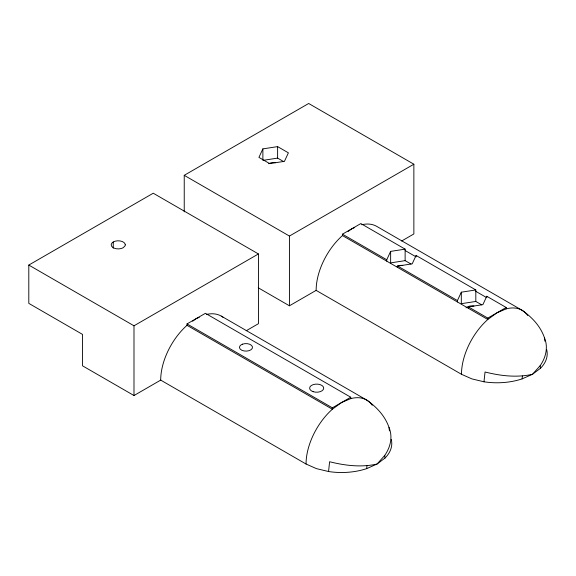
<?xml version="1.0" encoding="UTF-8"?>
<svg xmlns="http://www.w3.org/2000/svg" width="576" height="576" viewBox="0 0 576 576"><rect width="100%" height="100%" fill="white"/><g stroke="black" fill="none" stroke-linecap="round" stroke-linejoin="round"><path stroke-width="0.86" d="M246.218 330.739L258.43 323.69L258.43 253.951L153.238 193.219L28.8 265.068L28.8 303.379L82.555 334.418L82.555 365.839L133.992 395.532L160.704 380.11L306.05 464.026L316.447 468.634L328.558 471.528L329.609 461.736C345.046 465.624 361.368 467.59 377.064 464.026L385.042 458.021A50.213 28.987 0 0 0 391.241 439.322M328.558 471.528A50.213 28.987 0 0 0 366.66 468.634L366.977 465.703M258.25 287.798L289.426 305.798L316.138 290.376L461.477 374.285L471.881 378.893L483.991 381.794L485.035 371.995C500.472 375.89 516.802 377.849 532.49 374.285L540.475 368.28A50.213 28.987 0 0 0 546.667 349.582M483.991 381.794A50.213 28.987 0 0 0 522.094 378.893L522.403 375.97M262.879 148.889L258.926 157.392L269.712 163.62L284.443 161.345L288.396 152.834L277.61 146.606L262.879 148.889L262.879 159.502M386.748 261.151L386.748 259.754L390.636 251.388L405.13 249.142L405.13 260.64L410.976 264.01M481.651 304.819L475.812 301.45L475.812 289.951L416.088 255.47L412.2 263.837L397.706 266.083L397.706 267.48M457.43 301.961L457.43 300.564L461.311 292.19L475.812 289.951M461.477 374.285A50.213 28.994 -60 0 1 487.8 319.493L496.987 312.79L506.174 308.88L506.174 307.483L486.77 296.28L482.882 304.646L468.389 306.886L468.389 308.282M221.321 316.123L366.66 400.039C376.567 406.922 384.991 415.872 389.009 427.435A50.213 35.503 -15 0 1 384.725 455.458L377.064 464.026L366.66 468.634M361.721 224.741A50.213 28.994 -60 0 1 376.747 226.39L522.094 310.298C532.001 317.182 540.425 326.131 544.442 337.702A50.213 35.503 -15 0 1 540.158 365.717L532.49 374.285L522.094 378.893M192.679 321.192L196.214 318.614L199.274 317.311M348.106 231.451L351.641 228.874L354.708 227.57M184.234 211.86L184.234 175.327L308.671 103.486L413.863 164.218L413.863 233.95L401.652 241.006M28.8 265.068L133.992 325.8L258.43 253.951M184.234 175.327L289.426 236.059L413.863 164.218M160.704 380.11A50.213 28.994 -60 0 1 187.02 325.318L187.02 323.921L205.402 313.308L350.748 397.224L350.748 398.621L341.554 402.523L332.366 409.226A50.213 28.994 -60 0 0 306.05 464.026M316.138 290.376A50.213 28.994 -60 0 1 342.454 235.577L342.454 234.18L360.835 223.567L405.13 249.142M187.02 323.921L332.366 407.83L350.748 397.224M468.389 306.886L487.8 318.096L506.174 307.483M396.598 266.573L397.894 265.939A6.523 3.766 0 0 1 402.811 265.428M262.879 160.387L277.61 158.105L283.774 161.662M405.13 260.64L390.636 262.879L390.636 251.388M475.812 301.45L461.311 303.689L461.311 292.19M405.13 250.538L415.354 256.442M475.812 291.348L486.77 297.677L486.77 296.28M342.454 234.18L386.748 259.754M397.706 266.083L457.43 300.564M342.454 235.577L487.8 319.493L487.8 318.096M187.02 325.318L332.366 409.226L332.366 407.83M544.442 337.702L544.86 341.136M540.158 365.717L540.475 368.28M389.009 427.435L389.426 430.87M384.725 455.458L385.042 458.021M416.088 255.47L416.088 256.867M289.426 236.059L289.426 305.798M277.61 146.606L277.61 158.105M133.992 325.8L133.992 395.532M113.249 241.978L113.249 248.17M350.748 398.621A50.213 28.994 -60 0 1 372.305 405.274M206.287 314.482A50.213 28.994 -60 0 1 223.409 317.549M268.682 163.735A7.042 4.061 0 0 1 275.486 162.684M506.174 308.88A50.213 28.994 -60 0 1 527.738 315.533M466.006 307.886A7.042 4.061 0 0 1 473.918 305.993M125.266 244.85L125.028 245.902L123.206 247.723A7.042 4.061 0 0 1 112.464 247.183A7.042 4.061 0 0 1 115.258 241.171A7.042 4.061 0 0 1 125.028 243.799L125.266 244.85M242.467 344.182L241.164 344.815A6.523 3.766 0 0 0 244.044 350.95A6.523 3.766 0 0 0 252.454 346.846A6.523 3.766 0 0 0 242.467 344.182M313.15 391.68A7.042 4.061 0 0 0 323.705 388.159A7.042 4.061 0 0 0 313.15 384.638A7.042 4.061 0 0 0 313.15 391.68"/></g></svg>
